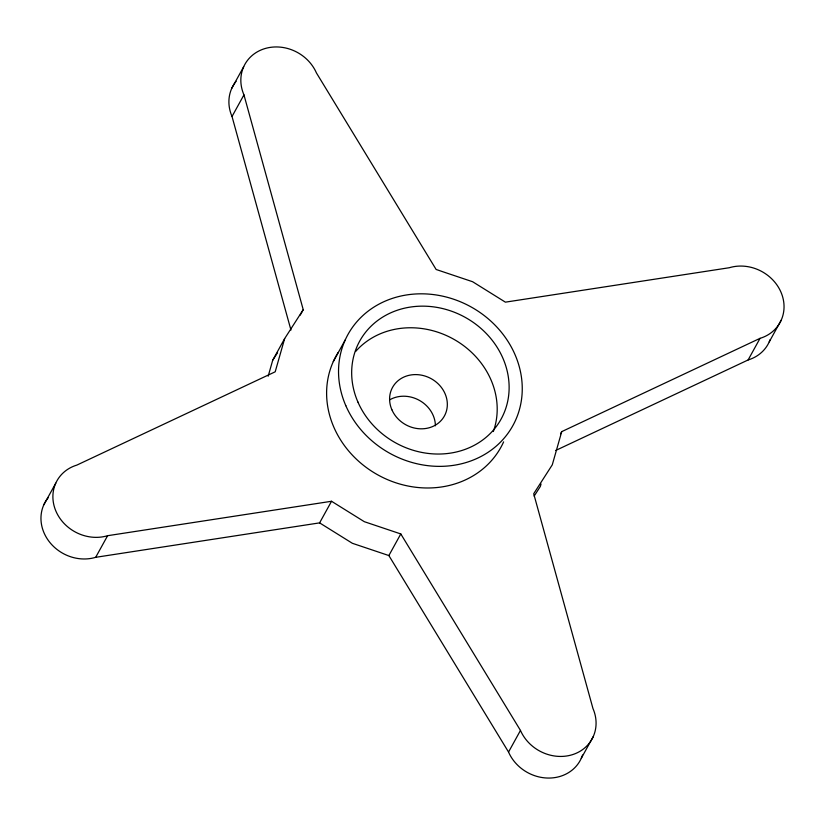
<?xml version="1.0" encoding="UTF-8"?>
<svg xmlns="http://www.w3.org/2000/svg" width="825" height="825" viewBox="0 0 825 825"><rect width="100%" height="100%" fill="white"/><g stroke="black" fill="none" stroke-linecap="round" stroke-linejoin="round"><path stroke-width="1.24" d="M268.177 376.19L272.724 360.205L284.656 338.59L303.229 309.684L243.953 94.875A40.373 35.877 28.9 0 1 264.835 48.603A40.373 35.877 28.9 0 1 316.439 72.951L436.136 269.486L472.612 281.727L505.395 302.156L729.321 267.723A40.373 35.877 28.9 0 1 780.924 292.06A40.373 35.877 28.9 0 1 760.042 338.343L748.11 359.958L555.596 450.512M284.656 338.59L275.199 371.797L76.89 465.083A40.373 35.877 28.9 0 0 56.007 511.356A40.373 35.877 28.9 0 0 107.611 535.703L331.537 501.27L364.32 521.689L400.795 533.94L520.472 730.434A40.373 35.877 28.9 0 0 572.076 754.782A40.373 35.877 28.9 0 0 592.958 708.51L533.703 493.742L552.276 464.836L561.732 431.63L760.042 338.343M541.045 483.986L540.344 486.451L534.146 496.083M231.773 88.316L243.705 66.701M290.957 330.062L232.021 116.49L243.953 94.875M43.828 504.797L55.76 483.182M48.139 497.805A40.373 35.877 28.9 0 0 49.686 542.242A40.373 35.877 28.9 0 0 95.679 557.318L107.611 535.703M300.248 315.088L303.229 309.684M333.31 361.546L345.242 339.931M95.679 557.318L319.605 522.875L331.537 501.27M582.553 755.019A40.373 35.877 28.9 0 1 547.037 778.027A40.373 35.877 28.9 0 1 508.54 752.049L388.864 555.555L400.795 533.94M560.536 433.795L561.732 431.63M508.54 752.049L520.472 730.434M769.24 341.859L781.172 320.244M581.274 758.299L593.206 736.684M272.724 360.205L277.54 352.708M388.864 555.555L352.388 543.304L319.605 522.875M389.771 399.785A29.607 26.307 28.9 0 1 419.647 400.517A29.607 26.307 28.9 0 1 435.404 425.803M503.621 441.88A94.205 83.707 28.9 0 1 378.84 475.448A94.205 83.707 28.9 0 1 338.188 352.471M355.606 351.512A80.747 71.754 28.9 0 1 454.864 339.879A80.747 71.754 28.9 0 1 493.329 431.516M770.127 339.694A40.373 35.877 28.9 0 1 748.11 359.958M232.021 116.49A40.373 35.877 28.9 0 1 236.084 81.324M391.885 409.757A29.607 26.307 28.9 0 0 441.509 420.121A29.607 26.307 28.9 0 0 421.998 375.262A29.607 26.307 28.9 0 0 391.885 409.757M345.819 405.683A94.205 83.707 28.9 0 0 503.724 438.663A94.205 83.707 28.9 0 0 441.643 295.948A94.205 83.707 28.9 0 0 345.819 405.683M357.906 402.022A80.747 71.754 28.9 0 0 493.257 430.289A80.747 71.754 28.9 0 0 440.034 307.972A80.747 71.754 28.9 0 0 357.906 402.022"/></g></svg>
